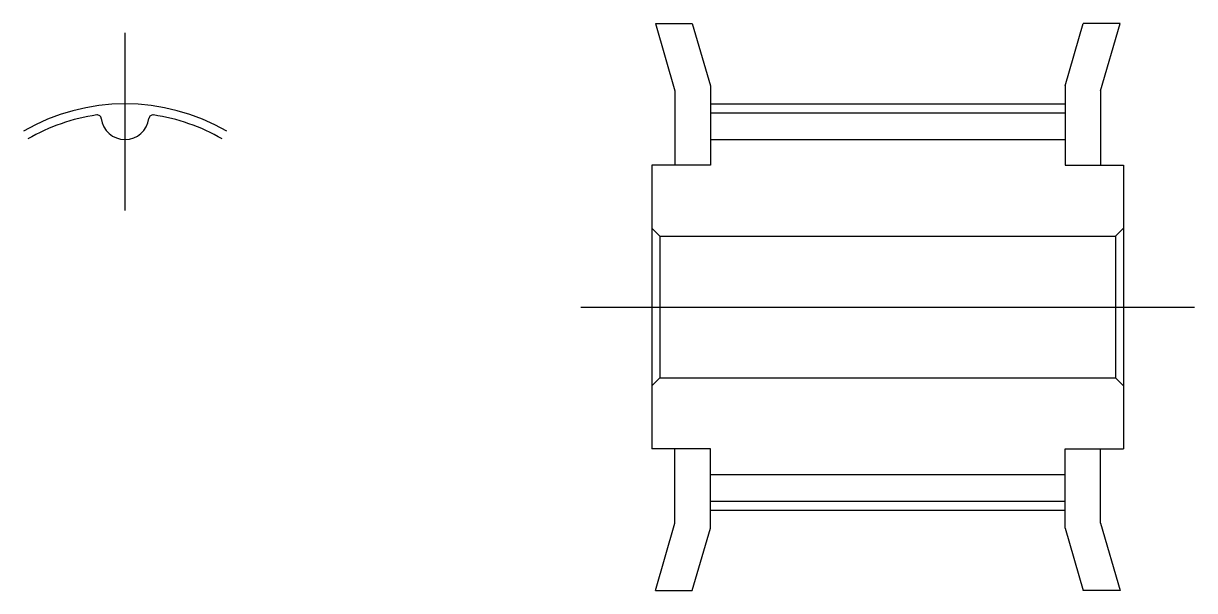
# Model space of a CAD drawing. Extents: x -6.7 to 34.9, y -40.7 to 8.
# Drawn here: x -2.86 to 30.15, y -8 to 8 of the extents above; entities outside this region: 2.
import ezdxf

# ---------------------------------------------------------------- set-up
doc = ezdxf.new("R2010")
doc.units = 0
doc.linetypes.add('CENTER', pattern=[50.8, 31.75, -6.35, 6.35, -6.35])
doc.layers.get('0').update_dxf_attribs({"linetype": 'CONTINUOUS'})
doc.layers.add('CENTER', color=1, linetype='CONTINUOUS')
doc.styles.get("Standard").update_dxf_attribs({"font": 'txt.shx', "height": 3, "bigfont": 'bigfont.shx'})

# ---------------------------------------------------------------- blocks, each defined once
blk = doc.blocks.new('*U2')
at = {"color": 7, "linetype": 'CONTINUOUS'}
blk.add_text('GPA18GT2090-A-H4', height=3, dxfattribs=at).set_placement((-7.129, -35.695))
blk = doc.blocks.new('*U3')
at = {"color": 7, "linetype": 'CONTINUOUS'}
blk.add_text('GPA18GT2090', height=3, dxfattribs=at).set_placement((-7.129, -40.695))

msp = doc.modelspace()

# ---------------------------------------------------------------- linework, layer by layer
at = {"color": 7, "linetype": 'CONTINUOUS'}
for p, q in [((14.95, 8), (15.5, 6.095)), ((14.95, 8), (15.991, 8)), ((15.991, 8), (16.5, 6.236)), ((26.5, 6.236), (27.009, 8)), ((28.05, 8), (27.009, 8)), ((27.5, 6.095), (28.05, 8)), ((15.5, 6.095), (15.5, 4)), ((16.5, 6.236), (16.5, 4)), ((26.5, 6.236), (26.5, 4)), ((27.5, 6.095), (27.5, 4)), ((16.5, 5.475), (26.5, 5.475)), ((16.5, 4.725), (26.5, 4.725)), ((14.85, 4), (14.85, -4)), ((16.5, 4), (14.85, 4)), ((26.5, 4), (28.15, 4)), ((28.15, 4), (28.15, -4)), ((14.85, 2.225), (15.075, 2)), ((15.075, 2), (27.925, 2)), ((15.075, 2), (15.075, -2)), ((28.15, 2.225), (27.925, 2)), ((27.925, 2), (27.925, -2)), ((14.85, -2.225), (15.075, -2)), ((15.075, -2), (27.925, -2)), ((28.15, -2.225), (27.925, -2)), ((16.5, -4), (14.85, -4)), ((15.5, -6.095), (15.5, -4)), ((16.5, -6.236), (16.5, -4)), ((26.5, -6.236), (26.5, -4)), ((26.5, -4), (28.15, -4)), ((27.5, -6.095), (27.5, -4)), ((16.5, -4.725), (26.5, -4.725)), ((16.5, -5.475), (26.5, -5.475)), ((14.95, -8), (15.5, -6.095)), ((15.991, -8), (16.5, -6.236)), ((26.5, -6.236), (27.009, -8)), ((27.5, -6.095), (28.05, -8)), ((14.95, -8), (15.991, -8)), ((28.05, -8), (27.009, -8))]:
    msp.add_line(p, q, dxfattribs=at)
for centre, radius, start, end in [((0, 0), 5.475, 98.3828, 120), ((-0.782, 5.305), 0.113, 6.9135, 98.3828), ((0, 5.4), 0.675, 186.9135, 353.0865), ((0.782, 5.305), 0.112, 81.6172, 173.0865), ((0, 0), 5.475, 60, 81.6172)]:
    msp.add_arc(centre, radius, start, end, dxfattribs=at)
at = {"layer": 'CENTER', "color": 1, "linetype": 'CENTER'}
for p, q in [((0, 2.725), (0, 7.73)), ((16.5, 5.73), (26.5, 5.73)), ((12.85, 0), (30.15, 0)), ((16.5, -5.73), (26.5, -5.73))]:
    msp.add_line(p, q, dxfattribs=at)
msp.add_arc((0, 0), 5.73, 60, 120, dxfattribs=at)

# ---------------------------------------------------------------- block references
at = {"color": 7, "linetype": 'CONTINUOUS'}
for name in ['*U2', '*U3']:
    msp.add_blockref(name, (0, 0), dxfattribs=at)

doc.saveas('drawing.dxf')
